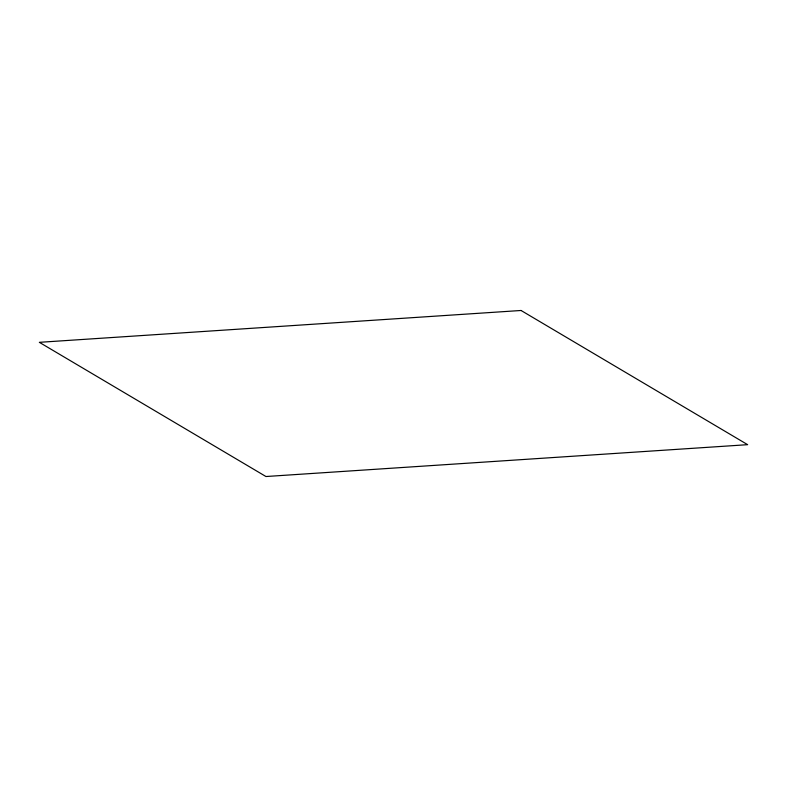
<?xml version="1.0" encoding="UTF-8"?>
<svg xmlns="http://www.w3.org/2000/svg" width="787" height="787" viewBox="0 0 787 787"><rect width="100%" height="100%" fill="white"/><g stroke="black" fill="none" stroke-linecap="round" stroke-linejoin="round"><path stroke-width="1.18" d="M521.053 310.481L39.35 342.325L265.947 476.519L747.65 444.675L521.053 310.481"/></g></svg>
